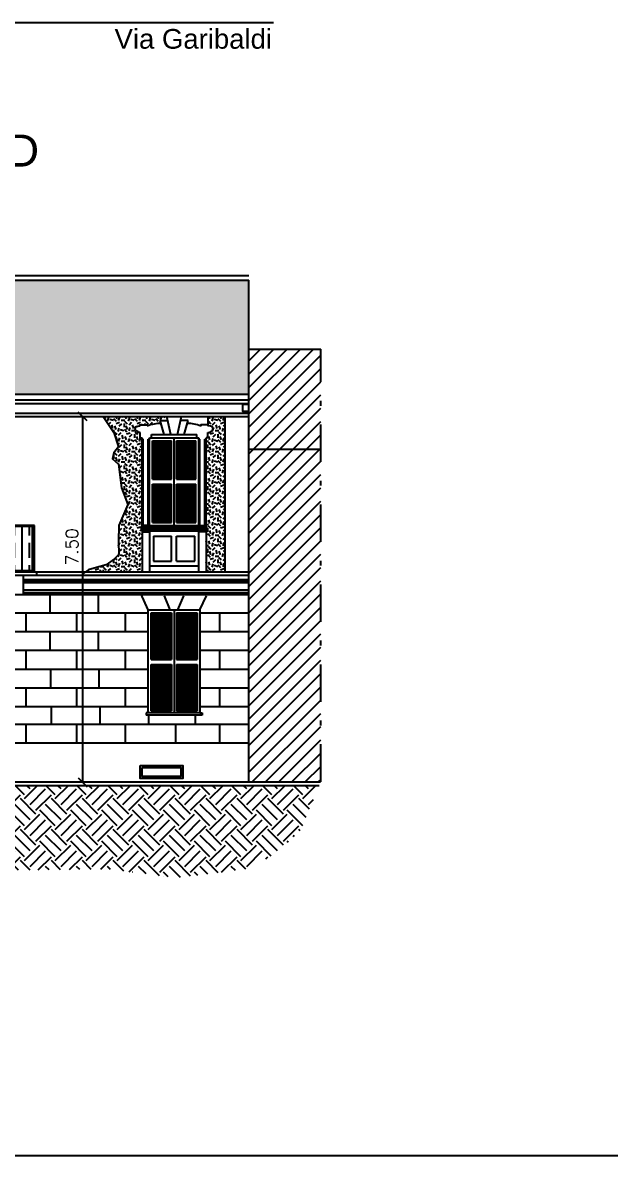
# Model space of a CAD drawing. Header units: millimetres. Extents: x 2032 to 2133, y 894 to 941.
# Drawn here: x 2095.18 to 2107.12, y 894.27 to 917.27 of the extents above; entities that cross this region are included whole.
import ezdxf

# ---------------------------------------------------------------- set-up
doc = ezdxf.new("R2010")
doc.units = ezdxf.units.MM
doc.linetypes.add('TRATTOPUNTO', pattern=[25.4, 12.7, -6.35, 0, -6.35])
for name, color, linetype in [('alberi', 57, 'Continuous'), ('muri sez', 6, 'Continuous'), ('MURILEGGERI', 8, 'Continuous'), ('proiez lontane', 3, 'Continuous'), ('proiezione', 4, 'Continuous'), ('proiezioni', 4, 'Continuous'), ('quuqqquq', 50, 'Continuous'), ('TEGOLENERE', 250, 'Continuous'), ('viste1', 251, 'Continuous')]:
    doc.layers.add(name, color=color, linetype=linetype)
doc.layers.get('0').off()
doc.styles.get("Standard").update_dxf_attribs({"font": 'txt.shx'})
doc.dimstyles.new('STANDARD$0', dxfattribs={"dimtxt": 0.25, "dimasz": 0.18, "dimexe": 0.18, "dimexo": 0.0625, "dimgap": 0.09, "dimtad": 1, "dimzin": 0, "dimdsep": 46, "dimtxsty": 'Standard', "dimblk1": 'OBLIQUE', "dimblk2": 'OBLIQUE', "dimsah": 1, "dimcen": 0.09, "dimse1": 1, "dimse2": 1, "dimazin": 0, "dimtfac": 1, "dimtofl": 0, "dimtmove": 1, "dimatfit": 3, "dimldrblk": 'OBLIQUE', "dimfxl": 1, "dimtolj": 1, "dimtzin": 0, "dimarcsym": 0})
pattern_1 = [(45, (0, -55.70323), (3e-17, 0.42426407), [0.075, -0.225]), (45, (-0.0106, -55.45928), (3e-17, 0.42426407), [0.075, -0.225]), (135, (-0.05303, -55.60777), (-0.42426407, 6e-17), [0.075, -0.225]), (135, (-0.04243, -55.44867), (-0.42426407, 6e-17), [0.075, -0.225]), (90, (-0.10607, -55.5123), (-0.212132034, 0.212132034), [0.075, -0.34926407]), (180, (0.11667, -55.58656), (-0.212132034, -0.212132034), [0.075, -0.34926407]), (71.565051, (-0.0106, -55.58656), (0.212132034, 0.2121320344), [0.075, -0.595820393]), (71.565051, (-0.02121, -55.38503), (0.212132034, 0.2121320344), [0.075, -0.595820393]), (108.434949, (0.14849, -55.55474), (-0.212132034, 0.212132034), [0.075, -0.595820393]), (108.434949, (-0.04243, -55.55474), (-0.212132034, 0.212132034), [0.075, -0.595820393]), (108.434949, (0.08485, -55.53352), (-0.212132034, 0.212132034), [0.075, -0.595820393]), (161.565051, (-0.11667, -55.58656), (-0.2121320344, 0.212132034), [0.075, -0.595820393]), (198.434949, (0.0106, -55.62898), (-0.212132034, -0.212132034), [0.075, -0.595820393])]

# ---------------------------------------------------------------- blocks, each defined once
blk = doc.blocks.new('_Oblique')
at = {"color": 0, "linetype": 'ByBlock', "lineweight": -2}
blk.add_line((-0.5, -0.5), (0.5, 0.5), dxfattribs=at)
blk = doc.blocks.new('*D22')
at = {"layer": 'Defpoints', "color": 0}
for p in [(2096.496, 909.272), (2096.396, 901.843), (2096.496, 901.843)]:
    blk.add_point(p, dxfattribs=at)
at = {"layer": 'quuqqquq', "color": 0, "lineweight": -2}
blk.add_line((2096.396, 909.272), (2096.396, 901.843), dxfattribs=at)
at = {"layer": 'quuqqquq', "color": 0, "lineweight": -2, "xscale": 0.18, "yscale": 0.18, "zscale": 0.18}
for p, rotation in [((2096.396, 909.272), 90), ((2096.396, 901.843), 270)]:
    blk.add_blockref('_Oblique', p, dxfattribs=dict(at, rotation=rotation))
at = {"layer": 'quuqqquq', "color": 0, "insert": (2096.181, 906.626), "char_height": 0.25, "attachment_point": 5, "rotation": 90}
blk.add_mtext('\\A1;7.50', dxfattribs=at)

msp = doc.modelspace()

# ---------------------------------------------------------------- hatches: boundary and pattern name
at = {"layer": 'alberi', "ltscale": 0.0004}
h = msp.add_hatch(dxfattribs=at)
h.set_pattern_fill('GEOL1', color=256, scale=0.3, angle=45, style=0, pattern_type=2)
h.set_pattern_definition(pattern_1)
h.paths.add_polyline_path([(2097.604, 906.997), (2097.588, 906.997), (2097.588, 907.037), (2097.604, 907.037), (2097.604, 908.206), (2097.136, 908.206), (2097.185, 907.826), (2097.317, 907.483), (2097.134, 907.058), (2097.124, 906.724), (2097.134, 906.471), (2097.043, 906.38), (2096.871, 906.259), (2096.679, 906.208), (2096.517, 906.157), (2096.457, 906.119), (2097.604, 906.119)])
h.paths.add_polyline_path([(2097.567, 908.837), (2097.567, 908.907), (2097.567, 908.946), (2097.518, 908.949), (2097.517, 908.967), (2097.478, 908.98), (2097.467, 909.007), (2097.463, 909.03), (2097.477, 909.061), (2097.515, 909.074), (2097.56, 909.083), (2097.56, 909.103), (2097.712, 909.105), (2097.71, 909.077, -0.087266), (2097.99, 909.132), (2097.973, 909.194), (2098.125, 909.194), (2098.108, 909.272), (2096.811, 909.272), (2097.033, 908.949), (2097.124, 908.656), (2097.033, 908.535), (2097.003, 908.413), (2097.124, 908.302), (2097.136, 908.206), (2097.604, 908.206), (2097.604, 908.837)])
h = msp.add_hatch(dxfattribs=at)
h.set_pattern_fill('GEOL1', color=256, scale=0.3, angle=45, style=0, pattern_type=2)
h.set_pattern_definition(pattern_1)
h.paths.add_polyline_path([(2098.905, 907.037), (2098.922, 907.037), (2098.922, 906.997), (2098.905, 906.997), (2098.905, 906.119), (2099.289, 906.119), (2099.289, 908.206), (2098.905, 908.206)])
h.paths.add_polyline_path([(2098.905, 908.206), (2099.289, 908.206), (2099.289, 909.272), (2098.95, 909.272), (2098.95, 909.093), (2098.95, 909.083), (2098.995, 909.074), (2099.033, 909.061), (2099.047, 909.03), (2099.043, 909.007), (2099.031, 908.98), (2098.993, 908.967), (2098.992, 908.949), (2098.943, 908.946), (2098.943, 908.907), (2098.943, 908.837), (2098.905, 908.837)])
at = {"layer": 'MURILEGGERI', "ltscale": 0.01}
h = msp.add_hatch(dxfattribs=at)
h.set_pattern_fill('TROOF1', color=256, scale=0.2, style=0, pattern_type=2)
h.set_pattern_definition([(0, (0, -111.40646), (0.2, 0.2), [0.064, -0.136]), (125.2176, (0.192, -111.386457), (1.400000232704, -1.999999833305), [0.0416174, -4.1201132]), (160.71, (0.168, -111.352457), (3.400001036846, -1.199997298804), [0.0423792, -4.1955448]), (199.29, (0.128, -111.338457), (-3.400001036846, -1.199997298804), [0.0423792, -4.1955448]), (234.7824, (0.088, -111.352457), (-1.400000232704, -1.999999833305), [0.0416174, -4.1201132]), (270, (0.064, -111.38646), (0.2, -0.2), [0.02, -0.18]), (90, (0.192, -111.40646), (-0.2, 0.2), [0.02, -0.18]), (0, (0, -111.39846), (0.2, 0.2), [0.056, -0.144]), (126.3844, (0.2, -111.382457), (2.200002583367, -2.999998110572), [0.0472016, -4.6729678]), (162.3499, (0.172, -111.344457), (-3.800000563887, 1.199998371432), [0.0461736, -4.571185]), (197.6501, (0.128, -111.330457), (3.800000563887, 1.199998371432), [0.0461736, -4.571185]), (233.6156, (0.084, -111.344457), (-2.200002583367, -2.999998110572), [0.0472016, -4.6729678]), (270, (0.056, -111.38246), (0.2, -0.2), [0.016, -0.184]), (90, (0.2, -111.39846), (-0.2, 0.2), [0.016, -0.184]), (0, (0.192, -111.39846), (0.2, 0.2), [0.008, -0.192]), (87.3974, (0.056, -111.382457), (-0.2000028384, -4.199999863916), [0.1761818, -4.2283614]), (92.6026, (0.2, -111.382457), (-0.2000028384, 4.199999863916), [0.1761818, -4.2283614]), (0, (0.192, -111.40646), (0.2, 0.2), [0.008, -0.192])])
h.paths.add_polyline_path([(2099.773, 912.038), (2098.187, 912.038), (2097.642, 909.729), (2099.773, 909.729)])
h.paths.add_polyline_path([(2090.501, 912.038), (2090.979, 909.729), (2097.642, 909.729), (2098.187, 912.038)])
h.paths.add_polyline_path([(2088.749, 910.727), (2088.06, 910.72), (2088.06, 911.237), (2088.06, 911.753), (2088.749, 911.753), (2088.749, 911.244)], flags=16)
h.paths.add_polyline_path([(2088.653, 911.523), (2088.205, 911.523), (2088.205, 911.703), (2088.653, 911.703)], flags=0)
h.paths.add_polyline_path([(2089.376, 911.294), (2089.376, 912.038), (2087.694, 912.038), (2086.816, 909.729), (2090.979, 909.729), (2090.501, 912.038), (2089.776, 912.038), (2089.776, 911.294)])
h.paths.add_polyline_path([(2084.355, 910.598), (2084.355, 912.038), (2084.063, 912.038), (2084.063, 909.729), (2086.816, 909.729), (2087.694, 912.038), (2085.044, 912.038), (2085.044, 910.598)])
at = {"layer": 'proiez lontane'}
h = msp.add_hatch(dxfattribs=at)
h.set_pattern_fill('ANSI31', color=256, scale=0.0125, angle=135, style=0)
h.set_pattern_definition([(180, (-28.50597, -24.147177), (-7e-18, -0.0396875), [])])
h.paths.add_polyline_path([(2097.814, 907.997), (2098.205, 907.997), (2098.205, 908.777), (2097.814, 908.777)])
h.paths.add_polyline_path([(2098.205, 907.897), (2097.814, 907.897), (2097.814, 907.117), (2098.205, 907.117)])
h.paths.add_polyline_path([(2098.695, 907.897), (2098.305, 907.897), (2098.305, 907.117), (2098.695, 907.117)])
h.paths.add_polyline_path([(2098.305, 907.997), (2098.695, 907.997), (2098.695, 908.777), (2098.305, 908.777)])
h = msp.add_hatch(dxfattribs=at)
h.set_pattern_fill('JIS_STN_1E', color=256, scale=0.3, angle=45, style=0)
h.set_pattern_definition([(90, (0.26366, -53.59545), (-0.3, 6e-17), []), (90, (0.4132, -53.4459), (-0.3, 6e-17), [0.3, -0.15])])
h.paths.add_polyline_path([(2095.376, 907.037), (2094.936, 907.037), (2094.936, 906.997), (2094.919, 906.997), (2094.919, 906.144), (2095.376, 906.144)])
h.paths.add_polyline_path([(2094.919, 906.932), (2094.769, 906.932), (2094.769, 906.144), (2094.919, 906.144)])
h.paths.add_polyline_path([(2094.709, 906.987), (2094.318, 906.987), (2094.318, 906.219), (2094.709, 906.219)], flags=0)
h.paths.add_polyline_path([(2094.769, 906.997), (2094.769, 907.037), (2094.268, 907.037), (2094.268, 906.144), (2094.769, 906.144)])
h.paths.add_polyline_path([(2094.709, 906.219), (2094.318, 906.219), (2094.318, 906.987), (2094.709, 906.987)], flags=16)
h.paths.add_polyline_path([(2094.268, 907.037), (2093.601, 907.037), (2093.601, 906.997), (2093.618, 906.997), (2093.768, 906.997), (2093.768, 906.144), (2094.268, 906.144)])
h.paths.add_polyline_path([(2094.218, 906.219), (2093.828, 906.219), (2093.828, 906.987), (2094.218, 906.987)], flags=16)
h.paths.add_polyline_path([(2094.218, 906.987), (2093.828, 906.987), (2093.828, 906.219), (2094.218, 906.219)], flags=0)
h.paths.add_polyline_path([(2093.768, 906.932), (2093.618, 906.932), (2093.618, 906.144), (2093.768, 906.144)])
h.paths.add_polyline_path([(2093.618, 906.997), (2093.601, 906.997), (2093.601, 907.037), (2092.422, 907.037), (2092.422, 906.144), (2093.618, 906.144)])
h.paths.add_polyline_path([(2092.392, 907.037), (2091.29, 907.037), (2091.29, 906.997), (2091.274, 906.997), (2091.274, 906.144), (2092.392, 906.144)])
h.paths.add_polyline_path([(2091.274, 906.932), (2091.124, 906.932), (2091.124, 906.144), (2091.274, 906.144)])
h.paths.add_polyline_path([(2091.064, 906.987), (2090.673, 906.987), (2090.673, 906.219), (2091.064, 906.219)], flags=0)
h.paths.add_polyline_path([(2091.124, 906.997), (2091.29, 906.997), (2091.29, 907.037), (2090.623, 907.037), (2090.623, 906.144), (2091.124, 906.144)])
h.paths.add_polyline_path([(2091.064, 906.219), (2090.673, 906.219), (2090.673, 906.987), (2091.064, 906.987)], flags=16)
h.paths.add_polyline_path([(2090.623, 907.037), (2089.956, 907.037), (2089.956, 906.997), (2089.973, 906.997), (2090.123, 906.997), (2090.123, 906.144), (2090.623, 906.144)])
h.paths.add_polyline_path([(2090.573, 906.219), (2090.183, 906.219), (2090.183, 906.987), (2090.573, 906.987)], flags=0)
h.paths.add_polyline_path([(2090.573, 906.987), (2090.183, 906.987), (2090.183, 906.219), (2090.573, 906.219)], flags=16)
h.paths.add_polyline_path([(2090.123, 906.932), (2089.973, 906.932), (2089.973, 906.144), (2090.123, 906.144)])
h.paths.add_polyline_path([(2089.973, 906.997), (2089.956, 906.997), (2089.956, 907.037), (2089.439, 907.037), (2089.439, 906.144), (2089.973, 906.144)])
h.paths.add_polyline_path([(2090.123, 906.965), (2089.973, 906.965), (2089.973, 906.932), (2090.123, 906.932)], flags=16)
h.paths.add_polyline_path([(2094.936, 907.037), (2094.769, 907.037), (2094.769, 906.997), (2094.936, 906.997)])
h.paths.add_polyline_path([(2094.919, 906.997), (2094.769, 906.997), (2094.769, 906.965), (2094.919, 906.965)])
h.paths.add_polyline_path([(2094.919, 906.965), (2094.769, 906.965), (2094.769, 906.932), (2094.919, 906.932)])
h = msp.add_hatch(dxfattribs=at)
h.set_pattern_fill('ANSI31', color=256, scale=0.0125, angle=135, style=0)
h.set_pattern_definition([(180, (-20.874102, -24.147177), (-7e-18, -0.0396875), [])])
h.paths.add_polyline_path([(2097.79, 904.339), (2098.205, 904.339), (2098.205, 905.284), (2097.79, 905.284)])
h.paths.add_polyline_path([(2098.205, 904.239), (2097.79, 904.239), (2097.79, 903.294), (2098.205, 903.294)])
h.paths.add_polyline_path([(2098.305, 904.339), (2098.72, 904.339), (2098.72, 905.284), (2098.305, 905.284)])
h.paths.add_polyline_path([(2098.72, 904.239), (2098.305, 904.239), (2098.305, 903.294), (2098.72, 903.294)])
at = {"layer": 'TEGOLENERE'}
h = msp.add_hatch(dxfattribs=at)
h.set_pattern_fill('EARTH', color=256, scale=0.07, angle=45, style=0)
h.set_pattern_definition([(45, (0.26366, -53.59545), (6e-17, 0.62861793), [0.4445, -0.4445]), (45, (0.1458, -53.4776), (6e-17, 0.62861793), [0.4445, -0.4445]), (45, (0.02793, -53.3597), (6e-17, 0.62861793), [0.4445, -0.4445]), (135, (0.02793, -53.28114), (-0.62861793, 6e-17), [0.4445, -0.4445]), (135, (0.1458, -53.16327), (-0.62861793, 6e-17), [0.4445, -0.4445]), (135, (0.26366, -53.0454), (-0.62861793, 6e-17), [0.4445, -0.4445])])
h.paths.add_polyline_path([(2088.316, 901.773), (2088.316, 900.505), (2088.036, 900.533), (2088.036, 900.972), (2084.703, 900.972), (2084.703, 900.561), (2084.703, 900.533), (2084.419, 900.533), (2084.419, 901.79), (2082.466, 901.79), (2083.14, 900.173), (2084.676, 900.002), (2087.711, 900.028), (2089.31, 900.129), (2091.568, 900.231), (2094.562, 900.053), (2096.922, 900.078), (2098.317, 899.901), (2099.713, 900.078), (2100.347, 900.408), (2100.829, 900.864), (2101.202, 901.773)])
at = {"layer": 'viste1'}
h = msp.add_hatch(dxfattribs=at)
h.set_pattern_fill('ANSI31', color=256, scale=0.06, style=0)
h.set_pattern_definition([(45, (0, -55.70323), (-0.134703842, 0.134703842), [])])
h.paths.add_polyline_path([(2084.063, 910.849), (2082.466, 910.849), (2082.466, 908.612), (2084.063, 908.612)])
h.paths.add_polyline_path([(2084.063, 907.647), (2084.063, 908.612), (2082.466, 908.612), (2082.466, 907.647)])
h.paths.add_polyline_path([(2084.063, 907.647), (2082.466, 907.647), (2082.466, 901.79), (2084.063, 901.79)])
h.paths.add_polyline_path([(2101.235, 910.642), (2099.773, 910.642), (2099.773, 908.612), (2101.235, 908.612)])
h.paths.add_polyline_path([(2099.773, 908.612), (2099.773, 908.206), (2101.235, 908.206), (2101.235, 908.612)])
h.paths.add_polyline_path([(2099.773, 903.92), (2101.235, 903.92), (2101.235, 908.206), (2099.773, 908.206)])
h.paths.add_polyline_path([(2099.773, 901.843), (2101.231, 901.843), (2101.235, 901.853), (2101.235, 903.92), (2099.773, 903.92)])

# ---------------------------------------------------------------- linework, layer by layer
at = {"layer": 'muri sez', "linetype": 'TRATTOPUNTO', "ltscale": 0.06}
msp.add_line((2101.235, 901.853), (2101.235, 910.642), dxfattribs=at)
at = {"layer": 'muri sez'}
msp.add_line((2101.231, 901.843), (2088.316, 901.843), dxfattribs=at)
at = {"layer": 'proiez lontane'}
for p, q in [((2084.199, 917.271), (2100.275, 917.271)), ((2089.776, 912.138), (2099.773, 912.138)), ((2089.776, 912.038), (2099.773, 912.038)), ((2099.773, 901.843), (2099.773, 912.038)), ((2099.773, 910.642), (2101.235, 910.642)), ((2084.063, 909.729), (2099.773, 909.729)), ((2084.063, 909.609), (2099.773, 909.609)), ((2084.063, 909.539), (2099.773, 909.539)), ((2084.063, 909.338), (2099.773, 909.338)), ((2084.063, 909.272), (2099.773, 909.272)), ((2098.053, 908.907), (2097.973, 909.194)), ((2097.973, 909.194), (2098.125, 909.194)), ((2098.187, 908.907), (2098.108, 909.272)), ((2098.323, 908.907), (2098.402, 909.272)), ((2098.537, 909.194), (2098.385, 909.194)), ((2098.457, 908.907), (2098.537, 909.194)), ((2099.289, 906.119), (2099.289, 909.272)), ((2097.567, 908.907), (2097.567, 908.946)), ((2097.567, 908.837), (2097.567, 908.907)), ((2097.792, 908.907), (2098.718, 908.907)), ((2097.792, 908.837), (2097.792, 908.907)), ((2098.718, 908.837), (2098.718, 908.907)), ((2098.943, 908.907), (2098.943, 908.946)), ((2098.943, 908.837), (2098.943, 908.907)), ((2097.567, 908.837), (2097.604, 908.837)), ((2097.604, 907.037), (2097.604, 908.837)), ((2097.629, 908.811), (2097.604, 908.811)), ((2097.629, 907.057), (2097.629, 908.811)), ((2097.729, 907.057), (2097.729, 908.811)), ((2097.729, 908.811), (2097.754, 908.811)), ((2097.754, 907.037), (2097.754, 908.837)), ((2097.754, 908.837), (2098.755, 908.837)), ((2097.814, 907.997), (2097.814, 908.777)), ((2097.814, 908.777), (2098.205, 908.777)), ((2098.205, 907.997), (2098.205, 908.777)), ((2098.255, 907.057), (2098.255, 908.837)), ((2098.305, 907.997), (2098.305, 908.777)), ((2098.305, 908.777), (2098.695, 908.777)), ((2098.695, 907.997), (2098.695, 908.777)), ((2098.755, 907.057), (2098.755, 908.837)), ((2098.78, 908.811), (2098.755, 908.811)), ((2098.78, 907.057), (2098.78, 908.811)), ((2098.88, 907.057), (2098.88, 908.811)), ((2098.88, 908.811), (2098.905, 908.811)), ((2098.905, 907.037), (2098.905, 908.837)), ((2098.943, 908.837), (2098.905, 908.837)), ((2099.773, 908.612), (2101.235, 908.612)), ((2097.814, 907.997), (2098.205, 907.997)), ((2098.305, 907.997), (2098.695, 907.997)), ((2097.814, 907.117), (2097.814, 907.897)), ((2097.814, 907.897), (2098.205, 907.897)), ((2098.205, 907.117), (2098.205, 907.897)), ((2098.305, 907.117), (2098.305, 907.897)), ((2098.305, 907.897), (2098.695, 907.897)), ((2098.695, 907.117), (2098.695, 907.897)), ((2095.416, 907.057), (2089.399, 907.057)), ((2095.416, 907.037), (2089.399, 907.037)), ((2095.376, 906.119), (2095.376, 907.057)), ((2095.416, 906.119), (2095.416, 907.057)), ((2097.588, 907.037), (2097.754, 907.037)), ((2097.588, 906.997), (2097.588, 907.037)), ((2097.729, 907.057), (2097.629, 907.057)), ((2097.754, 907.057), (2097.729, 907.057)), ((2097.754, 907.037), (2097.754, 907.057)), ((2097.754, 907.057), (2098.78, 907.057)), ((2097.754, 907.037), (2098.755, 907.037)), ((2097.754, 906.997), (2097.754, 907.037)), ((2097.814, 907.117), (2098.205, 907.117)), ((2098.305, 907.117), (2098.695, 907.117)), ((2098.922, 907.037), (2098.755, 907.037)), ((2098.78, 907.057), (2098.769, 907.057)), ((2098.769, 907.057), (2098.769, 907.037)), ((2098.78, 907.057), (2098.88, 907.057)), ((2098.88, 907.057), (2098.892, 907.057)), ((2098.892, 907.057), (2098.892, 907.037)), ((2098.922, 906.997), (2098.922, 907.037)), ((2097.588, 906.997), (2097.604, 906.997)), ((2097.604, 906.997), (2097.604, 906.119)), ((2097.604, 906.997), (2097.754, 906.997)), ((2097.604, 906.965), (2097.754, 906.965)), ((2097.604, 906.932), (2097.754, 906.932)), ((2097.754, 906.997), (2098.755, 906.997)), ((2097.754, 906.997), (2097.754, 906.119)), ((2097.754, 906.997), (2097.754, 906.975)), ((2097.754, 906.975), (2098.755, 906.975)), ((2097.754, 906.953), (2098.755, 906.953)), ((2097.834, 906.841), (2097.834, 906.337)), ((2097.834, 906.841), (2098.205, 906.841)), ((2098.205, 906.337), (2098.205, 906.841)), ((2098.305, 906.337), (2098.305, 906.841)), ((2098.305, 906.841), (2098.675, 906.841)), ((2098.675, 906.337), (2098.675, 906.841)), ((2098.755, 906.119), (2098.755, 906.997)), ((2098.922, 906.997), (2098.755, 906.997)), ((2098.905, 906.965), (2098.755, 906.965)), ((2098.905, 906.932), (2098.755, 906.932)), ((2098.905, 906.997), (2098.905, 906.119)), ((2084.063, 906.119), (2099.773, 906.119)), ((2089.399, 906.144), (2095.416, 906.144)), ((2095.466, 906.049), (2095.466, 906.119)), ((2097.754, 906.239), (2098.755, 906.239)), ((2097.754, 906.119), (2098.825, 906.119)), ((2097.834, 906.337), (2098.205, 906.337)), ((2098.305, 906.337), (2098.675, 906.337)), ((2092.307, 906.049), (2099.773, 906.049)), ((2095.189, 906.049), (2095.189, 905.659)), ((2095.189, 905.959), (2099.773, 905.959)), ((2095.189, 905.939), (2099.773, 905.939)), ((2095.189, 905.899), (2099.773, 905.899)), ((2084.063, 905.659), (2099.773, 905.659)), ((2095.189, 905.749), (2099.773, 905.749)), ((2095.189, 905.699), (2099.773, 905.699)), ((2095.727, 905.659), (2095.727, 905.284)), ((2096.718, 905.284), (2096.718, 905.659)), ((2094.818, 905.284), (2097.73, 905.284)), ((2095.246, 904.904), (2095.246, 905.284)), ((2096.274, 905.284), (2096.274, 904.904)), ((2097.265, 904.904), (2097.265, 905.284)), ((2097.73, 903.253), (2097.73, 905.344)), ((2097.73, 905.344), (2098.78, 905.344)), ((2097.79, 904.339), (2097.79, 905.284)), ((2097.79, 905.284), (2098.205, 905.284)), ((2098.205, 905.284), (2098.205, 904.339)), ((2098.255, 905.344), (2098.255, 903.253)), ((2098.305, 905.284), (2098.72, 905.284)), ((2098.305, 905.284), (2098.305, 904.339)), ((2098.72, 905.284), (2098.72, 904.339)), ((2098.78, 905.344), (2098.78, 903.253)), ((2098.78, 905.284), (2099.773, 905.284)), ((2099.185, 904.904), (2099.185, 905.284)), ((2094.818, 904.904), (2097.73, 904.904)), ((2095.727, 904.904), (2095.727, 904.524)), ((2096.718, 904.524), (2096.718, 904.904)), ((2098.78, 904.904), (2099.773, 904.904)), ((2094.818, 904.524), (2097.73, 904.524)), ((2095.246, 904.144), (2095.246, 904.524)), ((2096.274, 904.524), (2096.274, 904.144)), ((2097.265, 904.144), (2097.265, 904.524)), ((2098.78, 904.524), (2099.773, 904.524)), ((2099.185, 904.144), (2099.185, 904.524)), ((2097.79, 904.339), (2098.205, 904.339)), ((2098.305, 904.339), (2098.72, 904.339)), ((2094.818, 904.144), (2097.73, 904.144)), ((2095.743, 904.144), (2095.743, 903.764)), ((2096.734, 903.764), (2096.734, 904.144)), ((2097.79, 903.294), (2097.79, 904.239)), ((2097.79, 904.239), (2098.205, 904.239)), ((2098.205, 904.239), (2098.205, 903.294)), ((2098.305, 904.239), (2098.305, 903.294)), ((2098.305, 904.239), (2098.72, 904.239)), ((2098.72, 904.239), (2098.72, 903.294)), ((2098.78, 904.144), (2099.773, 904.144)), ((2094.818, 903.764), (2097.73, 903.764)), ((2095.246, 903.384), (2095.246, 903.764)), ((2096.274, 903.764), (2096.274, 903.384)), ((2097.265, 903.384), (2097.265, 903.764)), ((2098.78, 903.764), (2099.773, 903.764)), ((2099.185, 903.384), (2099.185, 903.764)), ((2094.818, 903.384), (2097.73, 903.384)), ((2095.759, 903.384), (2095.759, 903.022)), ((2096.75, 903.022), (2096.75, 903.384)), ((2098.78, 903.384), (2099.773, 903.384)), ((2098.78, 903.384), (2099.773, 903.384)), ((2097.73, 903.253), (2097.685, 903.253)), ((2097.685, 903.253), (2097.685, 903.208)), ((2098.825, 903.208), (2097.685, 903.208)), ((2098.78, 903.253), (2097.73, 903.253)), ((2097.732, 903.208), (2097.732, 903.022)), ((2098.205, 903.294), (2097.79, 903.294)), ((2098.72, 903.294), (2098.305, 903.294)), ((2098.682, 903.208), (2098.682, 903.022)), ((2098.78, 903.253), (2098.825, 903.253)), ((2098.825, 903.253), (2098.825, 903.208)), ((2094.826, 903.022), (2099.773, 903.022)), ((2095.246, 902.642), (2095.246, 903.022)), ((2096.274, 903.022), (2096.274, 902.642)), ((2097.265, 902.642), (2097.265, 903.022)), ((2098.281, 903.022), (2098.281, 902.642)), ((2099.185, 902.642), (2099.185, 903.022)), ((2094.818, 902.642), (2099.773, 902.642)), ((2101.202, 901.773), (2088.316, 901.773)), ((2032.401, 894.267), (2133.405, 894.267))]:
    msp.add_line(p, q, dxfattribs=at)
for points in [[(2099.651, 909.52), (2099.764, 909.52), (2099.764, 909.374), (2099.651, 909.374)], [(2097.563, 902.183), (2098.434, 902.183), (2098.434, 901.921), (2097.563, 901.921)], [(2097.603, 902.143), (2098.394, 902.143), (2098.394, 901.961), (2097.603, 901.961)]]:
    msp.add_lwpolyline(points, close=True, dxfattribs=at)
for points in [[(2096.811, 909.272), (2097.033, 908.949), (2097.124, 908.656), (2097.033, 908.535), (2097.003, 908.413), (2097.124, 908.302), (2097.185, 907.826), (2097.317, 907.483), (2097.134, 907.058), (2097.124, 906.724), (2097.134, 906.471), (2097.043, 906.38), (2096.871, 906.259), (2096.679, 906.208), (2096.517, 906.157), (2096.405, 906.087)], [(2097.567, 908.946), (2097.518, 908.949), (2097.517, 908.967), (2097.478, 908.98), (2097.467, 909.007), (2097.463, 909.03), (2097.477, 909.061), (2097.515, 909.074), (2097.56, 909.083), (2097.56, 909.103), (2097.712, 909.105), (2097.71, 909.077)], [(2098.943, 908.946), (2098.992, 908.949), (2098.993, 908.967), (2099.031, 908.98), (2099.043, 909.007), (2099.047, 909.03), (2099.033, 909.061), (2098.995, 909.074), (2098.95, 909.083), (2098.95, 909.103), (2098.798, 909.105), (2098.8, 909.077)], [(2098.95, 909.093), (2098.95, 909.272)]]:
    msp.add_lwpolyline(points, dxfattribs=at)
for centre, start, end in [((2098.006, 908.307), 91.0786, 111.028), ((2098.504, 908.307), 68.972, 88.9214)]:
    msp.add_arc(centre, 0.825, start, end, dxfattribs=at)
at = {"layer": 'viste1'}
for p, q in [((2097.73, 905.347), (2097.578, 905.679)), ((2098.177, 905.347), (2098.059, 905.633)), ((2098.333, 905.347), (2098.451, 905.633)), ((2098.78, 905.347), (2098.911, 905.633))]:
    msp.add_line(p, q, dxfattribs=at)

# ---------------------------------------------------------------- texts
at = {"layer": 'proiezione', "insert": (2086.986, 914.998), "char_height": 0.65, "width": 13.90035, "attachment_point": 1}
msp.add_mtext('{\\f@Arial Unicode MS|b0|i0|c0|p34;PROSPETTO NORD}', dxfattribs=at)
at = {"layer": 'proiezioni', "linetype": 'Continuous', "insert": (2097.045, 916.736), "char_height": 0.4, "width": 7.97735, "attachment_point": 7}
msp.add_mtext('{\\f@Arial Unicode MS|b0|i0|c0|p34;Via Garibaldi}', dxfattribs=at)

# ---------------------------------------------------------------- dimensions: what is measured, and where the dimension line sits
at = {"layer": 'quuqqquq'}
dim = msp.add_linear_dim(base=(2096.396, 901.843), p1=(2096.496, 909.272), p2=(2096.496, 901.843), angle=90, text='7.50', dimstyle='STANDARD$0', dxfattribs=at)
dim.commit()
dim.dimension.update_dxf_attribs({"geometry": '*D22', "text_midpoint": (2096.396, 906.626), "dimtype": 160})

doc.saveas('drawing.dxf')
